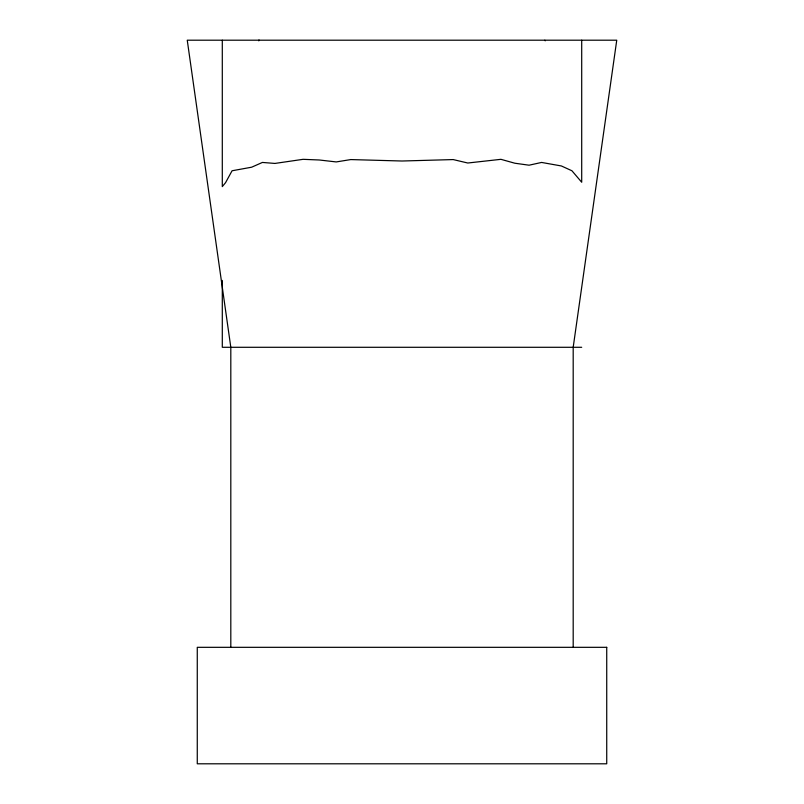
<?xml version="1.0" encoding="UTF-8"?>
<svg xmlns="http://www.w3.org/2000/svg" width="804" height="804" viewBox="0 0 804 804"><rect width="100%" height="100%" fill="white"/><g stroke="black" fill="none" stroke-linecap="round" stroke-linejoin="round"><path stroke-width="1.21" d="M259.169 40.2L258.798 40.823L258.798 40.2M581.704 347.288L222.296 347.288L222.296 280.405M544.831 40.2L545.202 40.833M581.704 40.2L581.704 182.237L571.935 170.77L561.383 165.966L541.584 162.438L529.072 165.202L514.851 163.222L500.922 159.323L467.777 163.011L453.195 159.574L402 161.011L350.805 159.574L336.223 161.926L319.228 159.986L303.078 159.323L274.928 163.433L262.416 162.438L251.642 167.202L232.065 170.77L225.582 182.629L222.296 186.608L222.296 40.2M573.192 647.32L573.192 347.288L616.748 40.2L187.252 40.2L230.808 347.288L230.808 647.32M606.729 647.32L197.271 647.32L197.271 763.8L606.729 763.8L606.729 647.32"/></g></svg>
